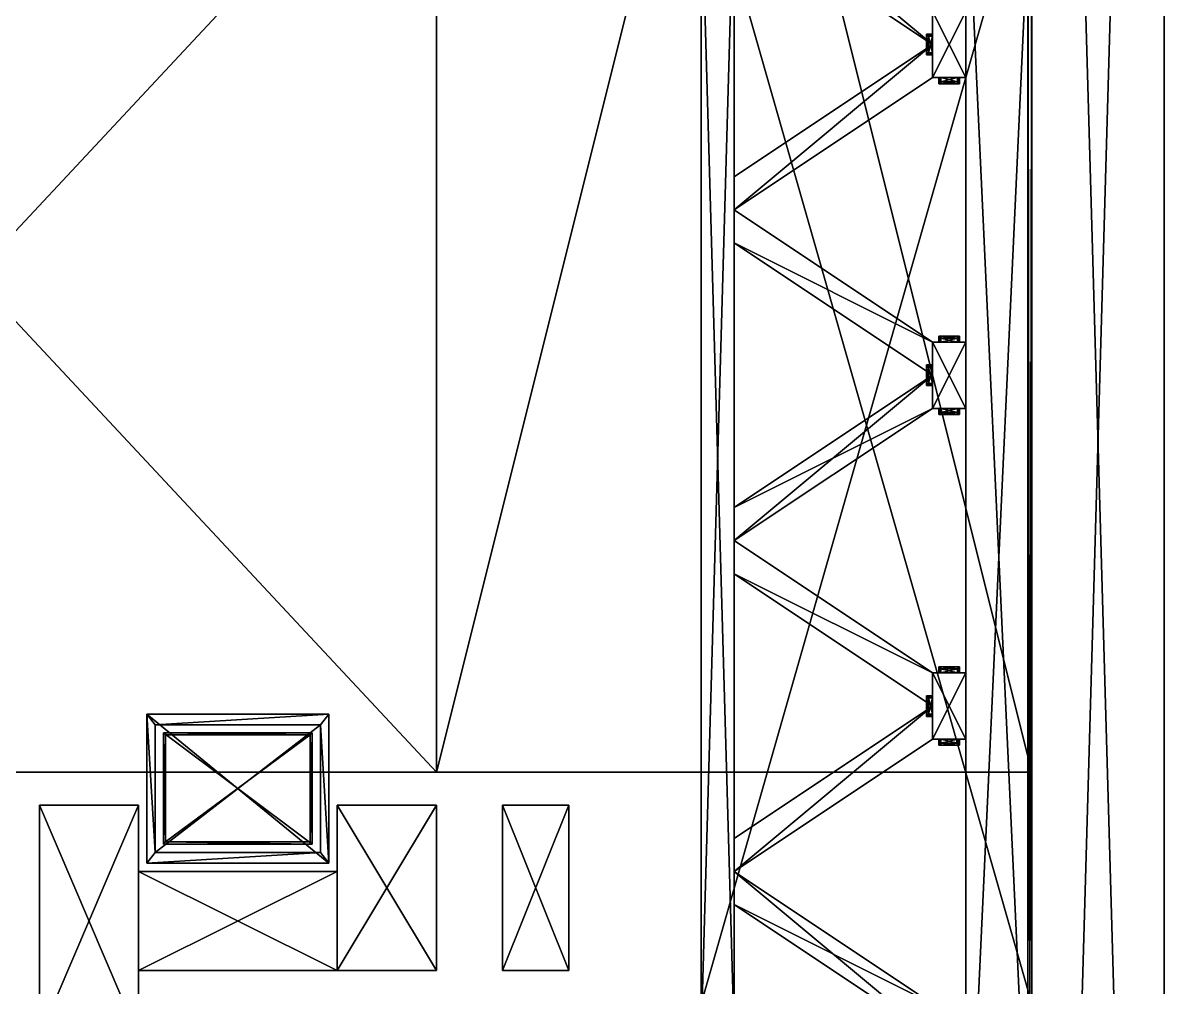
# Model space of a CAD drawing. Extents: x -6144 to 9632, y -5120 to 9632.
# Drawn here: x 352 to 2560, y -1696 to 170 of the extents above; entities that cross this region are included whole.
import ezdxf

# ---------------------------------------------------------------- set-up
doc = ezdxf.new("R2010")
doc.units = 0

msp = doc.modelspace()

# ---------------------------------------------------------------- meshes
at = {"layer": 'OBJECT050', "color": 50}
mesh = msp.add_polyface(dxfattribs=at)
corners = [(1664, -1728, -8512), (1664, -1728, -10624), (1664, 512, -10624), (1664, 512, -8512), (2304, 512, -8512), (2304, 512, -10624), (2304, -1728, -10624), (2304, -1728, -8512)]
mesh.append_faces([[corners[k] for k in face] for face in [(1, 3, 0), (5, 7, 4), (6, 0, 7), (2, 4, 3), (1, 5, 2), (3, 7, 0)]], dxfattribs={"vtx0": -1})
mesh.append_faces([[corners[k] for k in face] for face in [(1, 2, 3), (5, 6, 7), (6, 1, 0), (2, 5, 4), (1, 6, 5), (3, 4, 7)]], dxfattribs={"vtx2": -1})
at = {"layer": 'OBJECT059', "color": 50}
mesh = msp.add_polyface(dxfattribs=at)
corners = [(1728, 448, -8496), (1728, 448, -8512), (1728, -1792, -8512), (1728, -1792, -8496), (1664, -1792, -8512), (1664, -1792, -8496), (1664, 448, -8512), (1664, 448, -8496)]
mesh.append_faces([[corners[k] for k in face] for face in [(1, 3, 0), (2, 5, 3), (1, 7, 6), (2, 6, 4), (0, 5, 7), (4, 7, 5)]], dxfattribs={"vtx0": -1})
mesh.append_faces([[corners[k] for k in face] for face in [(1, 2, 3), (2, 4, 5), (1, 0, 7), (2, 1, 6), (0, 3, 5), (4, 6, 7)]], dxfattribs={"vtx2": -1})
at = {"layer": 'OBJECT071', "color": 50}
mesh = msp.add_polyface(dxfattribs=at)
corners = [(2296, -4032, -8504), (2296, -4032, -8512), (2296, 448, -8512), (2296, 448, -8504), (2304, 448, -8504), (2304, 448, -8512), (2304, -4032, -8512), (2304, -4032, -8504)]
mesh.append_faces([[corners[k] for k in face] for face in [(1, 3, 0), (5, 7, 4), (6, 0, 7), (2, 4, 3), (1, 5, 2), (3, 7, 0)]], dxfattribs={"vtx0": -1})
mesh.append_faces([[corners[k] for k in face] for face in [(1, 2, 3), (5, 6, 7), (6, 1, 0), (2, 5, 4), (1, 6, 5), (3, 4, 7)]], dxfattribs={"vtx2": -1})
at = {"layer": 'OBJECT1016', "color": 50}
mesh = msp.add_polyface(dxfattribs=at)
corners = [(2112, -1216, -10624), (2112, -1216, -11328), (2112, -1088, -11328), (2112, -1088, -10624), (2176, -1088, -10624), (2176, -1088, -11328), (2176, -1216, -11328), (2176, -1216, -10624)]
mesh.append_faces([[corners[k] for k in face] for face in [(1, 3, 0), (5, 7, 4), (6, 0, 7), (2, 4, 3), (1, 5, 2), (3, 7, 0)]], dxfattribs={"vtx0": -1})
mesh.append_faces([[corners[k] for k in face] for face in [(1, 2, 3), (5, 6, 7), (6, 1, 0), (2, 5, 4), (1, 6, 5), (3, 4, 7)]], dxfattribs={"vtx2": -1})
at = {"layer": 'OBJECT1055', "color": 50}
mesh = msp.add_polyface(dxfattribs=at)
corners = [(2100, -1136, -11232), (2100, -1136, -11240), (2100, -1132, -11240), (2100, -1132, -11232), (2112, -1132, -11232), (2112, -1132, -11240), (2112, -1136, -11240), (2112, -1136, -11232)]
mesh.append_faces([[corners[k] for k in face] for face in [(1, 3, 0), (5, 7, 4), (6, 0, 7), (2, 4, 3), (1, 5, 2), (3, 7, 0)]], dxfattribs={"vtx0": -1})
mesh.append_faces([[corners[k] for k in face] for face in [(1, 2, 3), (5, 6, 7), (6, 1, 0), (2, 5, 4), (1, 6, 5), (3, 4, 7)]], dxfattribs={"vtx2": -1})
at = {"layer": 'OBJECT1056', "color": 50}
mesh = msp.add_polyface(dxfattribs=at)
corners = [(2160, -1228, -11240), (2128, -1228, -11240), (2128, -1228, -11232), (2160, -1228, -11232), (2128, -1224, -11240), (2160, -1224, -11240), (2160, -1224, -11232), (2128, -1224, -11232)]
mesh.append_faces([[corners[k] for k in face] for face in [(1, 3, 0), (5, 7, 4), (4, 0, 5), (2, 6, 3), (1, 7, 2), (5, 3, 6)]], dxfattribs={"vtx0": -1})
mesh.append_faces([[corners[k] for k in face] for face in [(1, 2, 3), (5, 6, 7), (4, 1, 0), (2, 7, 6), (1, 4, 7), (5, 0, 3)]], dxfattribs={"vtx2": -1})
at = {"layer": 'OBJECT1061', "color": 50}
mesh = msp.add_polyface(dxfattribs=at)
corners = [(2160, -588, -11232), (2160, -588, -11240), (2160, -576, -11240), (2160, -576, -11232), (2164, -576, -11232), (2164, -576, -11240), (2164, -588, -11240), (2164, -588, -11232)]
mesh.append_faces([[corners[k] for k in face] for face in [(1, 3, 0), (5, 7, 4), (6, 0, 7), (2, 4, 3), (1, 5, 2), (3, 7, 0)]], dxfattribs={"vtx0": -1})
mesh.append_faces([[corners[k] for k in face] for face in [(1, 2, 3), (5, 6, 7), (6, 1, 0), (2, 5, 4), (1, 6, 5), (3, 4, 7)]], dxfattribs={"vtx2": -1})
at = {"layer": 'OBJECT1066', "color": 50}
mesh = msp.add_polyface(dxfattribs=at)
corners = [(2124, -1228, -11232), (2124, -1228, -11240), (2124, -1216, -11240), (2124, -1216, -11232), (2128, -1216, -11232), (2128, -1216, -11240), (2128, -1228, -11240), (2128, -1228, -11232)]
mesh.append_faces([[corners[k] for k in face] for face in [(1, 3, 0), (5, 7, 4), (6, 0, 7), (2, 4, 3), (1, 5, 2), (3, 7, 0)]], dxfattribs={"vtx0": -1})
mesh.append_faces([[corners[k] for k in face] for face in [(1, 2, 3), (5, 6, 7), (6, 1, 0), (2, 5, 4), (1, 6, 5), (3, 4, 7)]], dxfattribs={"vtx2": -1})
at = {"layer": 'OBJECT1072', "color": 50}
mesh = msp.add_polyface(dxfattribs=at)
corners = [(2128, -576, -11238), (2128, -584, -11238), (2160, -584, -11238), (2160, -576, -11238), (2128, -584, -11234), (2128, -576, -11234), (2160, -576, -11234), (2160, -584, -11234)]
mesh.append_faces([[corners[k] for k in face] for face in [(1, 3, 0), (5, 7, 4), (0, 4, 1), (2, 6, 3), (1, 7, 2), (3, 5, 0)]], dxfattribs={"vtx0": -1})
mesh.append_faces([[corners[k] for k in face] for face in [(1, 2, 3), (5, 6, 7), (0, 5, 4), (2, 7, 6), (1, 4, 7), (3, 6, 5)]], dxfattribs={"vtx2": -1})
at = {"layer": 'OBJECT1104', "color": 50}
mesh = msp.add_polyface(dxfattribs=at)
corners = [(2124, -1088, -11232), (2124, -1088, -11240), (2124, -1076, -11240), (2124, -1076, -11232), (2128, -1076, -11232), (2128, -1076, -11240), (2128, -1088, -11240), (2128, -1088, -11232)]
mesh.append_faces([[corners[k] for k in face] for face in [(1, 3, 0), (5, 7, 4), (6, 0, 7), (2, 4, 3), (1, 5, 2), (3, 7, 0)]], dxfattribs={"vtx0": -1})
mesh.append_faces([[corners[k] for k in face] for face in [(1, 2, 3), (5, 6, 7), (6, 1, 0), (2, 5, 4), (1, 6, 5), (3, 4, 7)]], dxfattribs={"vtx2": -1})
at = {"layer": 'OBJECT1148', "color": 50}
mesh = msp.add_polyface(dxfattribs=at)
corners = [(2160, -1088, -11232), (2160, -1088, -11240), (2160, -1076, -11240), (2160, -1076, -11232), (2164, -1076, -11232), (2164, -1076, -11240), (2164, -1088, -11240), (2164, -1088, -11232)]
mesh.append_faces([[corners[k] for k in face] for face in [(1, 3, 0), (5, 7, 4), (6, 0, 7), (2, 4, 3), (1, 5, 2), (3, 7, 0)]], dxfattribs={"vtx0": -1})
mesh.append_faces([[corners[k] for k in face] for face in [(1, 2, 3), (5, 6, 7), (6, 1, 0), (2, 5, 4), (1, 6, 5), (3, 4, 7)]], dxfattribs={"vtx2": -1})
at = {"layer": 'OBJECT1156', "color": 50}
mesh = msp.add_polyface(dxfattribs=at)
corners = [(2100, 148, -11240), (2100, 144, -11240), (2112, 144, -11240), (2112, 148, -11240), (2100, 144, -11232), (2100, 148, -11232), (2112, 148, -11232), (2112, 144, -11232)]
mesh.append_faces([[corners[k] for k in face] for face in [(1, 3, 0), (5, 7, 4), (0, 4, 1), (2, 6, 3), (1, 7, 2), (3, 5, 0)]], dxfattribs={"vtx0": -1})
mesh.append_faces([[corners[k] for k in face] for face in [(1, 2, 3), (5, 6, 7), (0, 5, 4), (2, 7, 6), (1, 4, 7), (3, 6, 5)]], dxfattribs={"vtx2": -1})
at = {"layer": 'OBJECT1205', "color": 50}
mesh = msp.add_polyface(dxfattribs=at)
corners = [(2100, 108, -11232), (2100, 108, -11240), (2100, 112, -11240), (2100, 112, -11232), (2112, 112, -11232), (2112, 112, -11240), (2112, 108, -11240), (2112, 108, -11232)]
mesh.append_faces([[corners[k] for k in face] for face in [(1, 3, 0), (5, 7, 4), (6, 0, 7), (2, 4, 3), (1, 5, 2), (3, 7, 0)]], dxfattribs={"vtx0": -1})
mesh.append_faces([[corners[k] for k in face] for face in [(1, 2, 3), (5, 6, 7), (6, 1, 0), (2, 5, 4), (1, 6, 5), (3, 4, 7)]], dxfattribs={"vtx2": -1})
at = {"layer": 'OBJECT1217', "color": 50}
mesh = msp.add_polyface(dxfattribs=at)
corners = [(2124, 52, -11232), (2124, 52, -11240), (2124, 64, -11240), (2124, 64, -11232), (2128, 64, -11232), (2128, 64, -11240), (2128, 52, -11240), (2128, 52, -11232)]
mesh.append_faces([[corners[k] for k in face] for face in [(1, 3, 0), (5, 7, 4), (6, 0, 7), (2, 4, 3), (1, 5, 2), (3, 7, 0)]], dxfattribs={"vtx0": -1})
mesh.append_faces([[corners[k] for k in face] for face in [(1, 2, 3), (5, 6, 7), (6, 1, 0), (2, 5, 4), (1, 6, 5), (3, 4, 7)]], dxfattribs={"vtx2": -1})
at = {"layer": 'OBJECT1276', "color": 50}
mesh = msp.add_polyface(dxfattribs=at)
corners = [(2112, -496, -11240), (2100, -496, -11240), (2100, -496, -11232), (2112, -496, -11232), (2100, -492, -11240), (2112, -492, -11240), (2112, -492, -11232), (2100, -492, -11232)]
mesh.append_faces([[corners[k] for k in face] for face in [(1, 3, 0), (5, 7, 4), (4, 0, 5), (2, 6, 3), (1, 7, 2), (5, 3, 6)]], dxfattribs={"vtx0": -1})
mesh.append_faces([[corners[k] for k in face] for face in [(1, 2, 3), (5, 6, 7), (4, 1, 0), (2, 7, 6), (1, 4, 7), (5, 0, 3)]], dxfattribs={"vtx2": -1})
at = {"layer": 'OBJECT1281', "color": 50}
mesh = msp.add_polyface(dxfattribs=at)
corners = [(2104, 112, -11234), (2104, 112, -11238), (2104, 144, -11238), (2104, 144, -11234), (2112, 144, -11234), (2112, 144, -11238), (2112, 112, -11238), (2112, 112, -11234)]
mesh.append_faces([[corners[k] for k in face] for face in [(1, 3, 0), (5, 7, 4), (6, 0, 7), (2, 4, 3), (1, 5, 2), (3, 7, 0)]], dxfattribs={"vtx0": -1})
mesh.append_faces([[corners[k] for k in face] for face in [(1, 2, 3), (5, 6, 7), (6, 1, 0), (2, 5, 4), (1, 6, 5), (3, 4, 7)]], dxfattribs={"vtx2": -1})
at = {"layer": 'OBJECT1286', "color": 50}
mesh = msp.add_polyface(dxfattribs=at)
corners = [(2112, 128, -10624), (1728, 384, -10624), (1728, 448, -10624), (2112, 192, -10624), (2112, 192, -10752), (2112, 128, -10752)]
mesh.append_faces([[corners[k] for k in face] for face in [(2, 4, 3), (1, 0, 5)]])
mesh.append_faces([[corners[k] for k in face] for face in [(1, 3, 0), (2, 5, 4), (0, 4, 5)]], dxfattribs={"vtx0": -1})
mesh.append_faces([[corners[k] for k in face] for face in [(1, 2, 3), (2, 1, 5), (0, 3, 4)]], dxfattribs={"vtx2": -1})
at = {"layer": 'OBJECT1287', "color": 50}
mesh = msp.add_polyface(dxfattribs=at)
corners = [(2100, -528, -11232), (2100, -528, -11240), (2100, -496, -11240), (2100, -496, -11232), (2104, -496, -11232), (2104, -496, -11240), (2104, -528, -11240), (2104, -528, -11232)]
mesh.append_faces([[corners[k] for k in face] for face in [(1, 3, 0), (5, 7, 4), (6, 0, 7), (2, 4, 3), (1, 5, 2), (3, 7, 0)]], dxfattribs={"vtx0": -1})
mesh.append_faces([[corners[k] for k in face] for face in [(1, 2, 3), (5, 6, 7), (6, 1, 0), (2, 5, 4), (1, 6, 5), (3, 4, 7)]], dxfattribs={"vtx2": -1})
at = {"layer": 'OBJECT1319', "color": 50}
mesh = msp.add_polyface(dxfattribs=at)
corners = [(2112, 64, -10624), (2112, 64, -11328), (2112, 192, -11328), (2112, 192, -10624), (2176, 192, -10624), (2176, 192, -11328), (2176, 64, -11328), (2176, 64, -10624)]
mesh.append_faces([[corners[k] for k in face] for face in [(1, 3, 0), (5, 7, 4), (6, 0, 7), (2, 4, 3), (1, 5, 2), (3, 7, 0)]], dxfattribs={"vtx0": -1})
mesh.append_faces([[corners[k] for k in face] for face in [(1, 2, 3), (5, 6, 7), (6, 1, 0), (2, 5, 4), (1, 6, 5), (3, 4, 7)]], dxfattribs={"vtx2": -1})
at = {"layer": 'OBJECT1321', "color": 50}
mesh = msp.add_polyface(dxfattribs=at)
corners = [(2104, -528, -11234), (2104, -528, -11238), (2104, -496, -11238), (2104, -496, -11234), (2112, -496, -11234), (2112, -496, -11238), (2112, -528, -11238), (2112, -528, -11234)]
mesh.append_faces([[corners[k] for k in face] for face in [(1, 3, 0), (5, 7, 4), (6, 0, 7), (2, 4, 3), (1, 5, 2), (3, 7, 0)]], dxfattribs={"vtx0": -1})
mesh.append_faces([[corners[k] for k in face] for face in [(1, 2, 3), (5, 6, 7), (6, 1, 0), (2, 5, 4), (1, 6, 5), (3, 4, 7)]], dxfattribs={"vtx2": -1})
at = {"layer": 'OBJECT1322', "color": 50}
mesh = msp.add_polyface(dxfattribs=at)
corners = [(2112, -1792, -10624), (1728, -1536, -10624), (1728, -1472, -10624), (2112, -1728, -10624), (2112, -1728, -10752), (2112, -1792, -10752)]
mesh.append_faces([[corners[k] for k in face] for face in [(2, 4, 3), (1, 0, 5)]])
mesh.append_faces([[corners[k] for k in face] for face in [(1, 3, 0), (2, 5, 4), (0, 4, 5)]], dxfattribs={"vtx0": -1})
mesh.append_faces([[corners[k] for k in face] for face in [(1, 2, 3), (2, 1, 5), (0, 3, 4)]], dxfattribs={"vtx2": -1})
at = {"layer": 'OBJECT1326', "color": 50}
mesh = msp.add_polyface(dxfattribs=at)
corners = [(1664, -1792, -10624), (1664, -1792, -10640), (1664, 448, -10640), (1664, 448, -10624), (1728, 448, -10624), (1728, 448, -10640), (1728, -1792, -10640), (1728, -1792, -10624)]
mesh.append_faces([[corners[k] for k in face] for face in [(1, 3, 0), (5, 7, 4), (6, 0, 7), (2, 4, 3), (1, 5, 2), (3, 7, 0)]], dxfattribs={"vtx0": -1})
mesh.append_faces([[corners[k] for k in face] for face in [(1, 2, 3), (5, 6, 7), (6, 1, 0), (2, 5, 4), (1, 6, 5), (3, 4, 7)]], dxfattribs={"vtx2": -1})
at = {"layer": 'OBJECT1328', "color": 50}
mesh = msp.add_polyface(dxfattribs=at)
corners = [(2124, -588, -11232), (2124, -588, -11240), (2124, -576, -11240), (2124, -576, -11232), (2128, -576, -11232), (2128, -576, -11240), (2128, -588, -11240), (2128, -588, -11232)]
mesh.append_faces([[corners[k] for k in face] for face in [(1, 3, 0), (5, 7, 4), (6, 0, 7), (2, 4, 3), (1, 5, 2), (3, 7, 0)]], dxfattribs={"vtx0": -1})
mesh.append_faces([[corners[k] for k in face] for face in [(1, 2, 3), (5, 6, 7), (6, 1, 0), (2, 5, 4), (1, 6, 5), (3, 4, 7)]], dxfattribs={"vtx2": -1})
at = {"layer": 'OBJECT1339', "color": 50}
mesh = msp.add_polyface(dxfattribs=at)
corners = [(2112, -576, -10624), (2112, -576, -11328), (2112, -448, -11328), (2112, -448, -10624), (2176, -448, -10624), (2176, -448, -11328), (2176, -576, -11328), (2176, -576, -10624)]
mesh.append_faces([[corners[k] for k in face] for face in [(1, 3, 0), (5, 7, 4), (6, 0, 7), (2, 4, 3), (1, 5, 2), (3, 7, 0)]], dxfattribs={"vtx0": -1})
mesh.append_faces([[corners[k] for k in face] for face in [(1, 2, 3), (5, 6, 7), (6, 1, 0), (2, 5, 4), (1, 6, 5), (3, 4, 7)]], dxfattribs={"vtx2": -1})
at = {"layer": 'OBJECT1349', "color": 50}
mesh = msp.add_polyface(dxfattribs=at)
corners = [(2100, -1168, -11232), (2100, -1168, -11240), (2100, -1136, -11240), (2100, -1136, -11232), (2104, -1136, -11232), (2104, -1136, -11240), (2104, -1168, -11240), (2104, -1168, -11232)]
mesh.append_faces([[corners[k] for k in face] for face in [(1, 3, 0), (5, 7, 4), (6, 0, 7), (2, 4, 3), (1, 5, 2), (3, 7, 0)]], dxfattribs={"vtx0": -1})
mesh.append_faces([[corners[k] for k in face] for face in [(1, 2, 3), (5, 6, 7), (6, 1, 0), (2, 5, 4), (1, 6, 5), (3, 4, 7)]], dxfattribs={"vtx2": -1})
at = {"layer": 'OBJECT1353', "color": 50}
mesh = msp.add_polyface(dxfattribs=at)
corners = [(2128, 56, -11234), (2128, 56, -11238), (2128, 64, -11238), (2128, 64, -11234), (2160, 64, -11234), (2160, 64, -11238), (2160, 56, -11238), (2160, 56, -11234)]
mesh.append_faces([[corners[k] for k in face] for face in [(1, 3, 0), (5, 7, 4), (6, 0, 7), (2, 4, 3), (1, 5, 2), (3, 7, 0)]], dxfattribs={"vtx0": -1})
mesh.append_faces([[corners[k] for k in face] for face in [(1, 2, 3), (5, 6, 7), (6, 1, 0), (2, 5, 4), (1, 6, 5), (3, 4, 7)]], dxfattribs={"vtx2": -1})
at = {"layer": 'OBJECT1360', "color": 50}
mesh = msp.add_polyface(dxfattribs=at)
corners = [(2128, -448, -11234), (2128, -448, -11238), (2128, -440, -11238), (2128, -440, -11234), (2160, -440, -11234), (2160, -440, -11238), (2160, -448, -11238), (2160, -448, -11234)]
mesh.append_faces([[corners[k] for k in face] for face in [(1, 3, 0), (5, 7, 4), (6, 0, 7), (2, 4, 3), (1, 5, 2), (3, 7, 0)]], dxfattribs={"vtx0": -1})
mesh.append_faces([[corners[k] for k in face] for face in [(1, 2, 3), (5, 6, 7), (6, 1, 0), (2, 5, 4), (1, 6, 5), (3, 4, 7)]], dxfattribs={"vtx2": -1})
at = {"layer": 'OBJECT137', "color": 50}
mesh = msp.add_polyface(dxfattribs=at)
corners = [(944, -1168, -11328), (592, -1168, -11328), (592, -1456, -11328), (944, -1456, -11328), (928, -1435.429688, -11264), (608, -1435.429688, -11264), (608, -1188.568604, -11264), (928, -1188.568604, -11264)]
mesh.append_faces([[corners[k] for k in face] for face in [(1, 3, 0), (5, 7, 4), (2, 4, 3), (0, 6, 1), (1, 5, 2), (3, 7, 0)]], dxfattribs={"vtx0": -1})
mesh.append_faces([[corners[k] for k in face] for face in [(1, 2, 3), (5, 6, 7), (2, 5, 4), (0, 7, 6), (1, 6, 5), (3, 4, 7)]], dxfattribs={"vtx2": -1})
at = {"layer": 'OBJECT1386', "color": 50}
mesh = msp.add_polyface(dxfattribs=at)
corners = [(2128, -1224, -11234), (2128, -1224, -11238), (2128, -1216, -11238), (2128, -1216, -11234), (2160, -1216, -11234), (2160, -1216, -11238), (2160, -1224, -11238), (2160, -1224, -11234)]
mesh.append_faces([[corners[k] for k in face] for face in [(1, 3, 0), (5, 7, 4), (6, 0, 7), (2, 4, 3), (1, 5, 2), (3, 7, 0)]], dxfattribs={"vtx0": -1})
mesh.append_faces([[corners[k] for k in face] for face in [(1, 2, 3), (5, 6, 7), (6, 1, 0), (2, 5, 4), (1, 6, 5), (3, 4, 7)]], dxfattribs={"vtx2": -1})
at = {"layer": 'OBJECT1428', "color": 50}
mesh = msp.add_polyface(dxfattribs=at)
corners = [(2112, -512, -10752), (2112, -512, -10624), (2112, -448, -10624), (2112, -448, -10752), (1728, -192, -10624), (1728, -256, -10624)]
mesh.append_faces([[corners[k] for k in face] for face in [(2, 4, 3), (0, 5, 1)]])
mesh.append_faces([[corners[k] for k in face] for face in [(1, 3, 0), (2, 5, 4), (5, 3, 4)]], dxfattribs={"vtx0": -1})
mesh.append_faces([[corners[k] for k in face] for face in [(1, 2, 3), (2, 1, 5), (5, 0, 3)]], dxfattribs={"vtx2": -1})
at = {"layer": 'OBJECT1441', "color": 50}
mesh = msp.add_polyface(dxfattribs=at)
corners = [(2128, -1088, -11234), (2128, -1088, -11238), (2128, -1080, -11238), (2128, -1080, -11234), (2160, -1080, -11234), (2160, -1080, -11238), (2160, -1088, -11238), (2160, -1088, -11234)]
mesh.append_faces([[corners[k] for k in face] for face in [(1, 3, 0), (5, 7, 4), (6, 0, 7), (2, 4, 3), (1, 5, 2), (3, 7, 0)]], dxfattribs={"vtx0": -1})
mesh.append_faces([[corners[k] for k in face] for face in [(1, 2, 3), (5, 6, 7), (6, 1, 0), (2, 5, 4), (1, 6, 5), (3, 4, 7)]], dxfattribs={"vtx2": -1})
at = {"layer": 'OBJECT1452', "color": 50}
mesh = msp.add_polyface(dxfattribs=at)
corners = [(2100, -532, -11232), (2100, -532, -11240), (2100, -528, -11240), (2100, -528, -11232), (2112, -528, -11232), (2112, -528, -11240), (2112, -532, -11240), (2112, -532, -11232)]
mesh.append_faces([[corners[k] for k in face] for face in [(1, 3, 0), (5, 7, 4), (6, 0, 7), (2, 4, 3), (1, 5, 2), (3, 7, 0)]], dxfattribs={"vtx0": -1})
mesh.append_faces([[corners[k] for k in face] for face in [(1, 2, 3), (5, 6, 7), (6, 1, 0), (2, 5, 4), (1, 6, 5), (3, 4, 7)]], dxfattribs={"vtx2": -1})
at = {"layer": 'OBJECT1489', "color": 50}
mesh = msp.add_polyface(dxfattribs=at)
corners = [(2100, -1172, -11232), (2100, -1172, -11240), (2100, -1168, -11240), (2100, -1168, -11232), (2112, -1168, -11232), (2112, -1168, -11240), (2112, -1172, -11240), (2112, -1172, -11232)]
mesh.append_faces([[corners[k] for k in face] for face in [(1, 3, 0), (5, 7, 4), (6, 0, 7), (2, 4, 3), (1, 5, 2), (3, 7, 0)]], dxfattribs={"vtx0": -1})
mesh.append_faces([[corners[k] for k in face] for face in [(1, 2, 3), (5, 6, 7), (6, 1, 0), (2, 5, 4), (1, 6, 5), (3, 4, 7)]], dxfattribs={"vtx2": -1})
at = {"layer": 'OBJECT1490', "color": 50}
mesh = msp.add_polyface(dxfattribs=at)
corners = [(2160, -1228, -11232), (2160, -1228, -11240), (2160, -1216, -11240), (2160, -1216, -11232), (2164, -1216, -11232), (2164, -1216, -11240), (2164, -1228, -11240), (2164, -1228, -11232)]
mesh.append_faces([[corners[k] for k in face] for face in [(1, 3, 0), (5, 7, 4), (6, 0, 7), (2, 4, 3), (1, 5, 2), (3, 7, 0)]], dxfattribs={"vtx0": -1})
mesh.append_faces([[corners[k] for k in face] for face in [(1, 2, 3), (5, 6, 7), (6, 1, 0), (2, 5, 4), (1, 6, 5), (3, 4, 7)]], dxfattribs={"vtx2": -1})
at = {"layer": 'OBJECT1498', "color": 50}
mesh = msp.add_polyface(dxfattribs=at)
corners = [(2124, -448, -11232), (2124, -448, -11240), (2124, -436, -11240), (2124, -436, -11232), (2128, -436, -11232), (2128, -436, -11240), (2128, -448, -11240), (2128, -448, -11232)]
mesh.append_faces([[corners[k] for k in face] for face in [(1, 3, 0), (5, 7, 4), (6, 0, 7), (2, 4, 3), (1, 5, 2), (3, 7, 0)]], dxfattribs={"vtx0": -1})
mesh.append_faces([[corners[k] for k in face] for face in [(1, 2, 3), (5, 6, 7), (6, 1, 0), (2, 5, 4), (1, 6, 5), (3, 4, 7)]], dxfattribs={"vtx2": -1})
at = {"layer": 'OBJECT150', "color": 50}
mesh = msp.add_polyface(dxfattribs=at)
corners = [(1152, -1280, -11328), (1152, 3328, -11328), (2304, 3328, -11328), (2304, -1280, -11328), (1152, 3328, -11360), (1152, -1280, -11360), (2304, -1280, -11360), (2304, 3328, -11360)]
mesh.append_faces([[corners[k] for k in face] for face in [(1, 3, 0), (1, 5, 4), (3, 7, 6), (0, 6, 5), (2, 4, 7), (5, 7, 4)]], dxfattribs={"vtx0": -1})
mesh.append_faces([[corners[k] for k in face] for face in [(1, 2, 3), (1, 0, 5), (3, 2, 7), (0, 3, 6), (2, 1, 4), (5, 6, 7)]], dxfattribs={"vtx2": -1})
at = {"layer": 'OBJECT152', "color": 50}
mesh = msp.add_polyface(dxfattribs=at)
corners = [(-640, -1280, -11328), (-640, -1280, -11360), (-640, 640, -11360), (-640, 640, -11328), (1152, 640, -11328), (1152, 640, -11360), (1152, -1280, -11360), (1152, -1280, -11328)]
mesh.append_faces([[corners[k] for k in face] for face in [(1, 3, 0), (5, 7, 4), (6, 0, 7), (2, 4, 3), (1, 5, 2), (3, 7, 0)]], dxfattribs={"vtx0": -1})
mesh.append_faces([[corners[k] for k in face] for face in [(1, 2, 3), (5, 6, 7), (6, 1, 0), (2, 5, 4), (1, 6, 5), (3, 4, 7)]], dxfattribs={"vtx2": -1})
at = {"layer": 'OBJECT1520', "color": 50}
mesh = msp.add_polyface(dxfattribs=at)
corners = [(2160, -1080, -11240), (2128, -1080, -11240), (2128, -1080, -11232), (2160, -1080, -11232), (2128, -1076, -11240), (2160, -1076, -11240), (2160, -1076, -11232), (2128, -1076, -11232)]
mesh.append_faces([[corners[k] for k in face] for face in [(1, 3, 0), (5, 7, 4), (4, 0, 5), (2, 6, 3), (1, 7, 2), (5, 3, 6)]], dxfattribs={"vtx0": -1})
mesh.append_faces([[corners[k] for k in face] for face in [(1, 2, 3), (5, 6, 7), (4, 1, 0), (2, 7, 6), (1, 4, 7), (5, 0, 3)]], dxfattribs={"vtx2": -1})
at = {"layer": 'OBJECT1543', "color": 50}
mesh = msp.add_polyface(dxfattribs=at)
corners = [(2100, 112, -11232), (2100, 112, -11240), (2100, 144, -11240), (2100, 144, -11232), (2104, 144, -11232), (2104, 144, -11240), (2104, 112, -11240), (2104, 112, -11232)]
mesh.append_faces([[corners[k] for k in face] for face in [(1, 3, 0), (5, 7, 4), (6, 0, 7), (2, 4, 3), (1, 5, 2), (3, 7, 0)]], dxfattribs={"vtx0": -1})
mesh.append_faces([[corners[k] for k in face] for face in [(1, 2, 3), (5, 6, 7), (6, 1, 0), (2, 5, 4), (1, 6, 5), (3, 4, 7)]], dxfattribs={"vtx2": -1})
at = {"layer": 'OBJECT1549', "color": 50}
mesh = msp.add_polyface(dxfattribs=at)
corners = [(2112, 64, -10752), (2112, 64, -10624), (2112, 128, -10624), (2112, 128, -10752), (1728, -128, -10624), (1728, -192, -10624)]
mesh.append_faces([[corners[k] for k in face] for face in [(2, 4, 3), (0, 5, 1)]])
mesh.append_faces([[corners[k] for k in face] for face in [(1, 3, 0), (2, 5, 4), (5, 3, 4)]], dxfattribs={"vtx0": -1})
mesh.append_faces([[corners[k] for k in face] for face in [(1, 2, 3), (2, 1, 5), (5, 0, 3)]], dxfattribs={"vtx2": -1})
at = {"layer": 'OBJECT1565', "color": 50}
mesh = msp.add_polyface(dxfattribs=at)
corners = [(2160, -448, -11232), (2160, -448, -11240), (2160, -436, -11240), (2160, -436, -11232), (2164, -436, -11232), (2164, -436, -11240), (2164, -448, -11240), (2164, -448, -11232)]
mesh.append_faces([[corners[k] for k in face] for face in [(1, 3, 0), (5, 7, 4), (6, 0, 7), (2, 4, 3), (1, 5, 2), (3, 7, 0)]], dxfattribs={"vtx0": -1})
mesh.append_faces([[corners[k] for k in face] for face in [(1, 2, 3), (5, 6, 7), (6, 1, 0), (2, 5, 4), (1, 6, 5), (3, 4, 7)]], dxfattribs={"vtx2": -1})
at = {"layer": 'OBJECT1594', "color": 50}
mesh = msp.add_polyface(dxfattribs=at)
corners = [(1728, -768, -10624), (2112, -512, -10752), (2112, -512, -10624), (2112, -576, -10624), (2112, -576, -10752), (1728, -832, -10624)]
mesh.append_faces([[corners[k] for k in face] for face in [(1, 2, 0), (4, 5, 3)]])
mesh.append_faces([[corners[k] for k in face] for face in [(0, 4, 1), (1, 3, 2), (5, 2, 3)]], dxfattribs={"vtx0": -1})
mesh.append_faces([[corners[k] for k in face] for face in [(0, 5, 4), (1, 4, 3), (5, 0, 2)]], dxfattribs={"vtx2": -1})
at = {"layer": 'OBJECT1596', "color": 50}
mesh = msp.add_polyface(dxfattribs=at)
corners = [(2104, -1136, -11238), (2104, -1168, -11238), (2112, -1168, -11238), (2112, -1136, -11238), (2104, -1168, -11234), (2104, -1136, -11234), (2112, -1136, -11234), (2112, -1168, -11234)]
mesh.append_faces([[corners[k] for k in face] for face in [(1, 3, 0), (5, 7, 4), (0, 4, 1), (2, 6, 3), (1, 7, 2), (3, 5, 0)]], dxfattribs={"vtx0": -1})
mesh.append_faces([[corners[k] for k in face] for face in [(1, 2, 3), (5, 6, 7), (0, 5, 4), (2, 7, 6), (1, 4, 7), (3, 6, 5)]], dxfattribs={"vtx2": -1})
at = {"layer": 'OBJECT1627', "color": 50}
mesh = msp.add_polyface(dxfattribs=at)
corners = [(2112, -1152, -10752), (2112, -1152, -10624), (2112, -1088, -10624), (2112, -1088, -10752), (1728, -832, -10624), (1728, -896, -10624)]
mesh.append_faces([[corners[k] for k in face] for face in [(2, 4, 3), (0, 5, 1)]])
mesh.append_faces([[corners[k] for k in face] for face in [(1, 3, 0), (2, 5, 4), (5, 3, 4)]], dxfattribs={"vtx0": -1})
mesh.append_faces([[corners[k] for k in face] for face in [(1, 2, 3), (2, 1, 5), (5, 0, 3)]], dxfattribs={"vtx2": -1})
at = {"layer": 'OBJECT1651', "color": 50}
mesh = msp.add_polyface(dxfattribs=at)
corners = [(2160, 52, -11240), (2128, 52, -11240), (2128, 52, -11232), (2160, 52, -11232), (2128, 56, -11240), (2160, 56, -11240), (2160, 56, -11232), (2128, 56, -11232)]
mesh.append_faces([[corners[k] for k in face] for face in [(1, 3, 0), (5, 7, 4), (4, 0, 5), (2, 6, 3), (1, 7, 2), (5, 3, 6)]], dxfattribs={"vtx0": -1})
mesh.append_faces([[corners[k] for k in face] for face in [(1, 2, 3), (5, 6, 7), (4, 1, 0), (2, 7, 6), (1, 4, 7), (5, 0, 3)]], dxfattribs={"vtx2": -1})
at = {"layer": 'OBJECT1674', "color": 50}
mesh = msp.add_polyface(dxfattribs=at)
corners = [(2112, -1216, -10752), (2112, -1216, -10624), (2112, -1152, -10624), (2112, -1152, -10752), (1728, -1408, -10624), (1728, -1472, -10624)]
mesh.append_faces([[corners[k] for k in face] for face in [(2, 4, 3), (0, 5, 1)]])
mesh.append_faces([[corners[k] for k in face] for face in [(1, 3, 0), (2, 5, 4), (5, 3, 4)]], dxfattribs={"vtx0": -1})
mesh.append_faces([[corners[k] for k in face] for face in [(1, 2, 3), (2, 1, 5), (5, 0, 3)]], dxfattribs={"vtx2": -1})
at = {"layer": 'OBJECT1681', "color": 50}
mesh = msp.add_polyface(dxfattribs=at)
corners = [(2128, -436, -11240), (2128, -440, -11240), (2160, -440, -11240), (2160, -436, -11240), (2128, -440, -11232), (2128, -436, -11232), (2160, -436, -11232), (2160, -440, -11232)]
mesh.append_faces([[corners[k] for k in face] for face in [(1, 3, 0), (5, 7, 4), (0, 4, 1), (2, 6, 3), (1, 7, 2), (3, 5, 0)]], dxfattribs={"vtx0": -1})
mesh.append_faces([[corners[k] for k in face] for face in [(1, 2, 3), (5, 6, 7), (0, 5, 4), (2, 7, 6), (1, 4, 7), (3, 6, 5)]], dxfattribs={"vtx2": -1})
at = {"layer": 'OBJECT175', "color": 50}
mesh = msp.add_polyface(dxfattribs=at)
corners = [(1280, -1664, -11324), (1280, -1664, -11328), (1280, -1344, -11328), (1280, -1344, -11324), (1408, -1344, -11324), (1408, -1344, -11328), (1408, -1664, -11328), (1408, -1664, -11324)]
mesh.append_faces([[corners[k] for k in face] for face in [(1, 3, 0), (5, 7, 4), (6, 0, 7), (2, 4, 3), (1, 5, 2), (3, 7, 0)]], dxfattribs={"vtx0": -1})
mesh.append_faces([[corners[k] for k in face] for face in [(1, 2, 3), (5, 6, 7), (6, 1, 0), (2, 5, 4), (1, 6, 5), (3, 4, 7)]], dxfattribs={"vtx2": -1})
at = {"layer": 'OBJECT176', "color": 50}
mesh = msp.add_polyface(dxfattribs=at)
corners = [(1152, -1344, -11324), (1152, -1344, -11328), (1152, -1664, -11328), (1152, -1664, -11324), (960, -1664, -11328), (960, -1664, -11324), (960, -1344, -11328), (960, -1344, -11324)]
mesh.append_faces([[corners[k] for k in face] for face in [(1, 3, 0), (2, 5, 3), (1, 7, 6), (2, 6, 4), (0, 5, 7), (4, 7, 5)]], dxfattribs={"vtx0": -1})
mesh.append_faces([[corners[k] for k in face] for face in [(1, 2, 3), (2, 4, 5), (1, 0, 7), (2, 1, 6), (0, 3, 5), (4, 6, 7)]], dxfattribs={"vtx2": -1})
at = {"layer": 'OBJECT177', "color": 50}
mesh = msp.add_polyface(dxfattribs=at)
corners = [(576, -1664, -11324), (576, -1664, -11328), (576, -1472, -11328), (576, -1472, -11324), (960, -1472, -11324), (960, -1472, -11328), (960, -1664, -11328), (960, -1664, -11324)]
mesh.append_faces([[corners[k] for k in face] for face in [(1, 3, 0), (5, 7, 4), (6, 0, 7), (2, 4, 3), (1, 5, 2), (3, 7, 0)]], dxfattribs={"vtx0": -1})
mesh.append_faces([[corners[k] for k in face] for face in [(1, 2, 3), (5, 6, 7), (6, 1, 0), (2, 5, 4), (1, 6, 5), (3, 4, 7)]], dxfattribs={"vtx2": -1})
at = {"layer": 'OBJECT178', "color": 50}
mesh = msp.add_polyface(dxfattribs=at)
corners = [(384, -1792, -11324), (384, -1344, -11324), (576, -1344, -11324), (576, -1792, -11324), (384, -1344, -11328), (384, -1792, -11328), (576, -1792, -11328), (576, -1344, -11328)]
mesh.append_faces([[corners[k] for k in face] for face in [(1, 3, 0), (1, 5, 4), (3, 7, 6), (0, 6, 5), (2, 4, 7), (5, 7, 4)]], dxfattribs={"vtx0": -1})
mesh.append_faces([[corners[k] for k in face] for face in [(1, 2, 3), (1, 0, 5), (3, 2, 7), (0, 3, 6), (2, 1, 4), (5, 6, 7)]], dxfattribs={"vtx2": -1})
at = {"layer": 'OBJECT181', "color": 50}
mesh = msp.add_polyface(dxfattribs=at)
corners = [(-2304, -1280, -11360), (2304, -1280, -11360), (2304, -1280, -11328), (-2304, -1280, -11328), (-2304, -4224, -11360), (2304, -4224, -11360), (-2304, -4224, -11328), (2304, -4224, -11328)]
mesh.append_faces([[corners[k] for k in face] for face in [(1, 3, 0), (0, 5, 1), (3, 7, 6), (0, 6, 4), (1, 7, 2), (4, 7, 5)]], dxfattribs={"vtx0": -1})
mesh.append_faces([[corners[k] for k in face] for face in [(1, 2, 3), (0, 4, 5), (3, 2, 7), (0, 3, 6), (1, 5, 7), (4, 6, 7)]], dxfattribs={"vtx2": -1})
at = {"layer": 'OBJECT184', "color": 50}
mesh = msp.add_polyface(dxfattribs=at)
corners = [(2304, 512, -10624), (2304, 512, -11328), (2304, -2240, -11328), (2304, -2240, -10624), (2176, -2240, -11328), (2176, -2240, -10624), (2176, 512, -11328), (2176, 512, -10624)]
mesh.append_faces([[corners[k] for k in face] for face in [(1, 3, 0), (2, 5, 3), (1, 7, 6), (2, 6, 4), (0, 5, 7), (4, 7, 5)]], dxfattribs={"vtx0": -1})
mesh.append_faces([[corners[k] for k in face] for face in [(1, 2, 3), (2, 4, 5), (1, 0, 7), (2, 1, 6), (0, 3, 5), (4, 6, 7)]], dxfattribs={"vtx2": -1})
at = {"layer": 'OBJECT350', "color": 50}
mesh = msp.add_polyface(dxfattribs=at)
corners = [(912, -1204, -11264), (908, -1208, -11260), (628, -1208, -11260), (624, -1204, -11264), (624, -1419, -11264), (628, -1415, -11260), (908, -1415, -11260), (912, -1419, -11264)]
mesh.append_faces([[corners[k] for k in face] for face in [(1, 3, 0), (5, 7, 4), (2, 4, 3), (0, 6, 1), (3, 7, 0), (5, 1, 6)]], dxfattribs={"vtx0": -1})
mesh.append_faces([[corners[k] for k in face] for face in [(1, 2, 3), (5, 6, 7), (2, 5, 4), (0, 7, 6), (3, 4, 7), (5, 2, 1)]], dxfattribs={"vtx2": -1})
at = {"layer": 'OBJECT355', "color": 50}
mesh = msp.add_polyface(dxfattribs=at)
corners = [(-6144, -5120, 9664), (-6144, -5120, 9408), (-6144, 3840, 9408), (-6144, 3840, 9664), (2560, 3840, 9664), (2560, 3840, 9408), (2560, -5120, 9408), (2560, -5120, 9664)]
mesh.append_faces([[corners[k] for k in face] for face in [(1, 3, 0), (5, 7, 4), (6, 0, 7), (2, 4, 3), (1, 5, 2), (3, 7, 0)]], dxfattribs={"vtx0": -1})
mesh.append_faces([[corners[k] for k in face] for face in [(1, 2, 3), (5, 6, 7), (6, 1, 0), (2, 5, 4), (1, 6, 5), (3, 4, 7)]], dxfattribs={"vtx2": -1})
at = {"layer": 'OBJECT356', "color": 50}
mesh = msp.add_polyface(dxfattribs=at)
corners = [(2560, -5120, -11616), (-6144, -5120, -11616), (-6144, -5120, -11360), (2560, -5120, -11360), (-6144, 3840, -11616), (2560, 3840, -11616), (2560, 3840, -11360), (-6144, 3840, -11360)]
mesh.append_faces([[corners[k] for k in face] for face in [(1, 3, 0), (5, 7, 4), (4, 0, 5), (2, 6, 3), (1, 7, 2), (5, 3, 6)]], dxfattribs={"vtx0": -1})
mesh.append_faces([[corners[k] for k in face] for face in [(1, 2, 3), (5, 6, 7), (4, 1, 0), (2, 7, 6), (1, 4, 7), (5, 0, 3)]], dxfattribs={"vtx2": -1})
at = {"layer": 'OBJECT358', "color": 50}
mesh = msp.add_polyface(dxfattribs=at)
corners = [(2304, -5120, 9408), (2304, -5120, -11360), (2304, 3840, -11360), (2304, 3840, 9408), (2560, 3840, 9408), (2560, 3840, -11360), (2560, -5120, -11360), (2560, -5120, 9408)]
mesh.append_faces([[corners[k] for k in face] for face in [(1, 3, 0), (5, 7, 4), (6, 0, 7), (2, 4, 3), (1, 5, 2), (3, 7, 0)]], dxfattribs={"vtx0": -1})
mesh.append_faces([[corners[k] for k in face] for face in [(1, 2, 3), (5, 6, 7), (6, 1, 0), (2, 5, 4), (1, 6, 5), (3, 4, 7)]], dxfattribs={"vtx2": -1})
at = {"layer": 'OBJECT734', "color": 50}
mesh = msp.add_polyface(dxfattribs=at)
corners = [(-5888, -4864, -320), (-5888, -4864, -576), (-5888, 3584, -576), (-5888, 3584, -320), (2304, 3584, -320), (2304, 3584, -576), (2304, -4864, -576), (2304, -4864, -320)]
mesh.append_faces([[corners[k] for k in face] for face in [(1, 3, 0), (5, 7, 4), (6, 0, 7), (2, 4, 3), (1, 5, 2), (3, 7, 0)]], dxfattribs={"vtx0": -1})
mesh.append_faces([[corners[k] for k in face] for face in [(1, 2, 3), (5, 6, 7), (6, 1, 0), (2, 5, 4), (1, 6, 5), (3, 4, 7)]], dxfattribs={"vtx2": -1})
at = {"layer": 'OBJECT958', "color": 50}
mesh = msp.add_polyface(dxfattribs=at)
corners = [(2160, 52, -11232), (2160, 52, -11240), (2160, 64, -11240), (2160, 64, -11232), (2164, 64, -11232), (2164, 64, -11240), (2164, 52, -11240), (2164, 52, -11232)]
mesh.append_faces([[corners[k] for k in face] for face in [(1, 3, 0), (5, 7, 4), (6, 0, 7), (2, 4, 3), (1, 5, 2), (3, 7, 0)]], dxfattribs={"vtx0": -1})
mesh.append_faces([[corners[k] for k in face] for face in [(1, 2, 3), (5, 6, 7), (6, 1, 0), (2, 5, 4), (1, 6, 5), (3, 4, 7)]], dxfattribs={"vtx2": -1})
at = {"layer": 'OBJECT974', "color": 50}
mesh = msp.add_polyface(dxfattribs=at)
corners = [(2128, -588, -11232), (2128, -588, -11240), (2128, -584, -11240), (2128, -584, -11232), (2160, -584, -11232), (2160, -584, -11240), (2160, -588, -11240), (2160, -588, -11232)]
mesh.append_faces([[corners[k] for k in face] for face in [(1, 3, 0), (5, 7, 4), (6, 0, 7), (2, 4, 3), (1, 5, 2), (3, 7, 0)]], dxfattribs={"vtx0": -1})
mesh.append_faces([[corners[k] for k in face] for face in [(1, 2, 3), (5, 6, 7), (6, 1, 0), (2, 5, 4), (1, 6, 5), (3, 4, 7)]], dxfattribs={"vtx2": -1})

doc.saveas('drawing.dxf')
